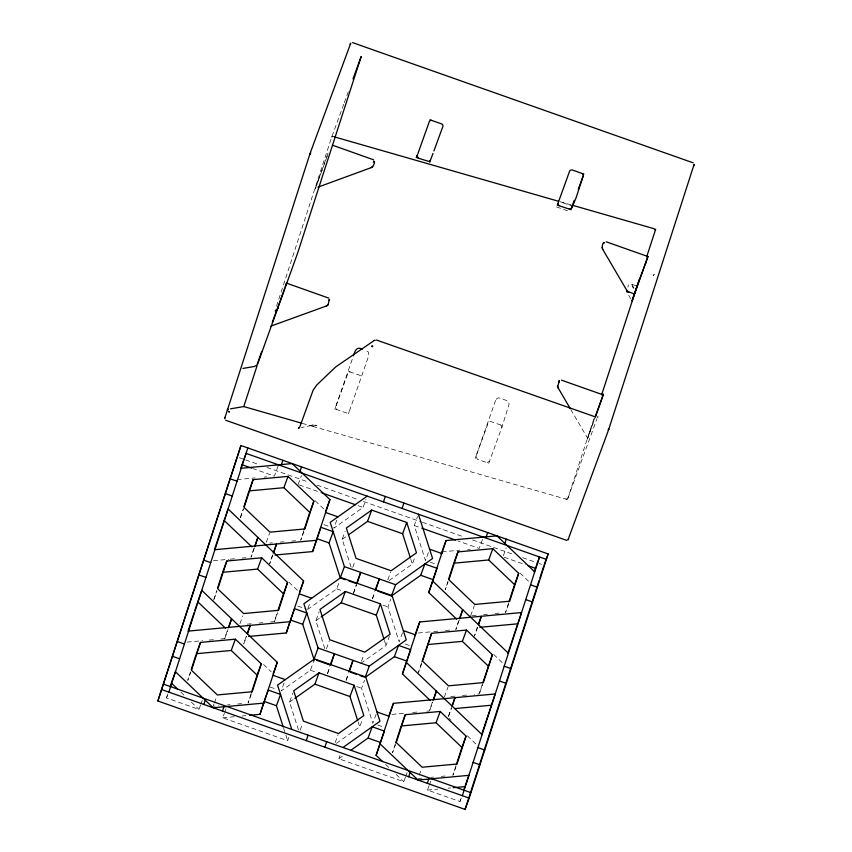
<?xml version="1.0" encoding="UTF-8"?>
<svg xmlns="http://www.w3.org/2000/svg" width="852" height="852" viewBox="0 0 852 852"><rect width="100%" height="100%" fill="white"/><g stroke="black" fill="none" stroke-linecap="round" stroke-linejoin="round"><path stroke-width="0.64" stroke-dasharray="4.26 3.19" d="M352.174 359.469L335.667 407.011L336.572 409.461L346.796 413.071L349.416 411.09L368.352 356.892L368.841 354.432L368.181 351.833L364.262 350.278M495.576 400.387L475.97 456.534L477.429 459.281L488.75 463.275L501.828 427.523L509.145 403.954L507.952 400.994L498.91 397.799L496.854 398.566L495.534 400.493M328.052 153.083L315.56 188.047L327.86 154.5M570.808 409.567L587.635 438.216L594.749 417.959M627.881 287.135L628.414 284.919M567.464 499.549L313.121 426.479L313.525 425.052L301.448 427.534M589.467 432.497L590.447 429.717M200.603 704.892L198.953 709.407L166.491 697.948L168.1 692.985M190.475 671.877L187.738 680.365L190.646 672.537M213.66 600.181L216.802 590.489M240.381 517.579L243.118 509.091M220.806 639L224.694 638.649L227.463 630.097M253.779 548.709L251.02 557.251L254.737 547.091M246.079 636.668L243.715 643.995L246.622 636.188M272.406 555.28L269.637 563.822L272.938 554.79M251.233 693.315L248.092 703.017L251.819 692.857M270.542 621.981L274.419 621.619L277.55 611.928M303.876 530.54L300.735 540.232L304.462 530.072M348.447 413.752L349.086 411.75M327.498 673.538L329.852 666.275M353.431 593.365L356.168 584.877M346.114 680.109L348.468 672.846M372.441 598.722L374.795 591.448M395.275 744.158L392.538 752.646L395.445 744.818M421.602 662.76L418.46 672.462L421.772 663.431M447.918 581.373L445.181 589.861L448.088 582.033M432.262 702.378L429.493 710.93L424.307 711.409M458.578 620.991L455.82 629.532L459.537 619.372M448.514 716.276L451.709 706.691M456.033 765.597L452.891 775.299L456.203 766.267M482.349 684.209L479.218 693.901L474.053 694.38M508.676 602.811L505.534 612.513L509.262 602.353M429.163 785.555L427.512 790.07L459.973 801.53L461.177 797.802M276.495 306.23L331.556 137.534L343.867 103.891M315.56 188.004L315.219 189.027L315.964 187.014M565.76 499.006A2.418 1.427 15.1 0 0 567.901 498.196L593.812 418.811M344.325 102.645L348.425 91.42M166.491 697.948L168.142 693.432M240.402 517.665L243.704 508.633M214.076 599.052L216.972 591.15M278.103 465.969L274.387 476.14L253.161 468.643M224.694 638.649L228.006 629.617M201.019 703.763L202.254 700.376M266.271 542.319L269.573 533.288M239.945 623.717L242.841 615.815M214.033 703.976L213.213 706.233L218.378 705.754M214.448 702.847L216.93 696.073M298.147 484.522L301.459 475.491M335.837 406.297L347.946 373.208A2.396 2.002 17.9 0 1 350.289 371.983L359.949 375.317A2.396 2.002 17.9 0 1 361.525 378M288.871 737.321L287.635 740.707L222.713 717.789L224.364 713.273M224.779 712.144L226.014 708.757M274.419 621.619L277.72 612.588M336.732 520.231L333.835 528.144L363.069 507.43L365.955 499.528M307.934 608.403L310.405 601.629M284.089 683.016L281.192 690.919L310.426 670.215L313.323 662.313M351.109 567.134L342.195 539.337L345.092 531.424M324.793 648.532L315.868 620.725L319.18 611.693M298.466 729.919L289.552 702.112L292.854 693.081M307.519 609.531L336.742 588.828L339.224 582.054M352.749 567.411L355.231 560.637M326.433 648.798L329.319 640.896M300.106 730.196L302.588 723.423M353.452 593.45L356.754 584.408M327.541 673.708L330.022 666.935M372.484 598.892L374.965 592.108M346.157 680.279L348.638 673.506M387.83 579.786L390.717 571.884M361.504 661.184L363.985 654.411M428.386 552.586L425.489 560.488L414.264 525.503L417.576 516.472M335.187 742.571L338.074 734.669M402.474 632.844L399.173 641.875L387.948 606.89L390.834 598.988M376.147 714.232L372.846 723.273L361.621 688.288L364.518 680.386M405.403 777.173L403.752 781.689L338.83 758.77L340.065 755.383M389.108 580.553L412.347 564.088L415.243 556.186M360.684 663.442L386.031 645.486L389.332 636.455M336.465 743.338L359.704 726.873L362.601 718.971M476.14 455.82L488.249 422.73A2.396 2.002 17.9 0 1 491.199 421.644L502.52 425.638M482.488 539.38L479.186 548.411L457.961 540.924M429.909 709.801L432.805 701.888M405.818 776.044L407.054 772.657M470.655 615.73L474.372 605.57M444.329 697.128L448.056 686.957M419.248 775.128L421.314 769.484M503.362 555.674L506.258 547.772M477.738 627.072L474.436 636.103L477.205 627.562L479.793 627.317M448.525 716.362L451.422 708.459M429.578 784.426L430.814 781.039M479.633 692.772L482.52 684.87M587.294 439.195L594.994 418.151M567.901 498.196L597.018 418.62M459.973 801.53L461.209 798.143M317.668 181.487L318.371 179.548M588.029 437.183L587.635 438.216M335.667 407.011L334.868 408.96L336.572 409.461M475.171 458.482L475.97 456.534M489.389 461.273L487.099 462.593M342.195 539.337L347.478 535.588M315.868 620.725L320.096 617.732M289.552 702.112L293.78 699.119M338.83 758.77L343.164 755.703M312.365 425.649L310.724 425.723L313.121 426.479M237.112 479.58L255.11 477.919M264.109 477.088L266.676 476.843M269.733 543.097L272.31 542.852M280.063 542.138L283.94 541.787M291.693 541.063L295.569 540.711M213.383 560.722L228.954 559.285M230.253 559.168L235.45 558.688M241.936 558.092L245.834 557.73M441.911 551.851L459.91 550.19M467.62 549.487L470.187 549.242M247.282 624.133L251.159 623.77M258.912 623.057L262.789 622.695M471.944 615.613L477.109 615.133M483.574 614.537L487.45 614.186M495.204 613.461L499.08 613.11M187.067 642.12L202.638 640.683M209.123 640.086L214.321 639.607M418.183 633.004L432.465 631.694M433.753 631.566L438.95 631.087M445.436 630.491L450.633 630.011M227.42 704.923L230.008 704.689M237.761 703.965L241.638 703.614M450.793 696.531L455.958 696.052M462.423 695.456L467.588 694.976M222.713 717.789L234.279 716.724M241.989 716.01L245.845 715.659M391.867 714.402L406.138 713.081M412.624 712.485L417.821 712.006M418.012 778.515L421.889 778.153M430.931 777.322L433.519 777.088M441.272 776.364L445.149 776.012M427.512 790.07L437.79 789.122M448.077 788.175L450.644 787.94M316.092 425.446L311.949 424.967L313.813 424.594L317.019 425.723M636.093 285.654L631.002 284.206L633.398 288.295M571.191 204.906L559.849 201.647L572.161 206.077M302.226 423.348L309.851 425.542M333.696 136.725L331.992 136.182L331.748 137.204A2.418 1.427 15.1 0 1 333.089 136.693M556.516 206.929L570.094 211.722M239.337 457.694L244.354 459.462M245.61 459.899L259.402 464.777M266.921 467.428L308.307 482.03M317.082 485.129L358.458 499.73M363.474 501.498L421.154 521.861M422.4 522.297L463.786 536.898M472.562 539.998L513.937 554.609M522.713 557.698L537.761 563.012M539.018 563.46L541.521 564.343M299.393 484.958L320.618 492.456M358.074 505.673L363.069 507.43M414.264 525.503L420.515 527.707M504.192 557.24L525.418 564.727M324.048 524.683L328.947 526.408M430.388 562.213L436.501 564.375M336.742 588.828L343.015 591.032M382.931 605.122L387.948 606.89M297.731 606.081L306.294 609.095M405.286 644.037L410.174 645.763M310.426 670.215L316.688 672.43M356.615 686.52L361.621 688.288M270.18 687.031L276.304 689.193M377.745 724.999L383.858 727.15M348.638 371.323L350.289 371.983M520.103 573.162L529.635 582.246M493.681 654.453L502.35 662.707M315.304 500.88L324.836 509.965M449.079 718.417L451.006 720.249M467.365 735.84L476.982 745.021M288.881 582.172L298.509 591.352M385.637 764.425L389.449 768.057M396.127 774.415L403.752 781.689M263.524 664.485L271.224 671.823M180.837 692.143L184.65 695.775M191.327 702.133L198.953 709.407M631.801 284.419L634.239 288.562M628.733 295.218L630.714 298.594M410.728 559.04L412.347 564.088M384.401 640.427L386.031 645.486M358.085 721.814L359.704 726.873M283.62 728.204L287.635 740.707M500.816 425.105A2.396 2.002 17.9 0 1 501.828 427.523M654.123 274.376L653.441 275.558L654.123 274.376"/><path stroke-width="1.28" d="M433.902 150.964L442.88 126.447A2.396 2.002 17.9 0 0 441.304 123.764L431.644 120.43A2.396 2.002 17.9 0 0 429.301 121.655L417.001 156.182L418.481 158.206L428.79 161.443L430.441 160.197L433.008 153.413M270.883 326.124L326.721 305.868L328.02 304.856L329.351 299.542M318.03 187.142L371.078 167.674C373.229 167.418 376.179 160.453 373.485 161.262M224.704 417.459L224.619 418.673L310.117 153.328L350.758 43.164L350.055 44.187M694.029 165.586L694.124 164.351L608.616 429.717L567.975 539.88L568.678 538.858M559.263 380.652L557.655 387.042L570.126 408.417M604.579 242.82C603.024 240.509 601.32 247.932 602.758 249.434L627.328 291.267L634.516 294.068M582.172 173.552A2.396 2.002 17.9 0 1 583.183 175.97L576.09 197.845L571.021 209.677L557.325 205.14L569.605 171.177A2.396 2.002 17.9 0 1 572.555 170.091L583.865 174.085M595.452 416.926L603.216 394.902L561.457 380.162M606.198 241.808L647.957 256.548L632.035 300.841L634.069 294.558M278.029 308.52L278.316 307.487M286.368 283.194L285.069 287.23M645.816 263.204L646.093 262.341M157.865 700.983L240.967 445.511L548.166 553.938L469.196 798.111L465.064 809.4L157.865 700.983L240.967 445.511M170.102 686.776L171.305 683.059L177.983 689.417M188.058 631.257L194.043 612.758M194.842 610.298L201.764 590.372L277.283 662.366L259.988 714.349L249.7 715.297M214.374 549.87L228.08 508.985L303.6 580.979L286.315 632.961L248.677 636.433M240.722 468.408L246.058 453.392L546.398 559.391M168.856 692.112L247.825 447.939M191.263 669.448L195.971 654.911M217.579 588.061L222.287 573.513M243.906 506.674L249.008 490.912L283.886 487.695L309.755 512.35L304.27 529.326M200.486 642.408L191.476 670.279L217.345 694.944L252.224 691.728L261.245 663.846L235.376 639.181L200.486 642.408L196.365 653.697L231.243 650.47L257.112 675.135L251.628 692.101M226.813 561.01L217.792 588.892L243.661 613.557L278.551 610.33L287.571 582.459L261.702 557.794L226.813 561.01L222.681 572.299L257.57 569.083L283.439 593.748L277.944 610.714M253.129 479.623L244.119 507.504L269.988 532.159L304.867 528.943L313.887 501.061L288.019 476.406L253.129 479.623L249.412 489.783M203.894 704.476L205.268 700.206M228.826 627.36L231.595 618.808L228.283 627.839M255.153 545.962L257.911 537.42L254.61 546.452M281.469 464.574L282.853 460.304M222.51 711.047L223.895 706.777M247.453 633.931L250.211 625.379L247.314 633.281M273.769 552.533L276.527 543.991L273.226 553.023M300.096 471.145L301.47 466.875M429.791 162.2L430.441 160.197M259.988 714.349L264.173 701.398L276.41 705.722L283.226 726.958M286.315 632.961L290.5 620.011L302.726 624.324L313.951 659.31L318.084 648.021L303.876 603.738L340.875 577.539L392.08 595.601L406.276 639.884L369.289 666.094L365.157 677.383L394.38 656.679L398.512 645.39L410.749 649.703L402.432 673.943L430.335 700.546M274.994 555.046L312.631 551.563L320.948 527.335L333.185 531.648L329.053 542.937L340.278 577.922L344.41 566.633L330.203 522.351L367.201 496.141M312.631 551.563L329.926 499.581L292.161 463.584L241.244 468.28M306.294 740.612L308.051 735.159M330.853 664.677L334.378 653.772L330.246 665.061L316.454 660.193M357.169 583.279L360.694 572.384L356.562 583.673M383.496 501.892L385.253 496.439M324.91 747.183L326.667 741.73M349.469 671.248L352.994 660.343L348.862 671.632M375.785 589.85L379.31 578.955L375.178 590.244M402.112 508.463L403.869 503.01M382.782 761.699L376.105 755.33L384.422 731.091L372.196 726.777L368.064 738.066L350.736 750.335M388.501 716.99L393.4 703.347L495.236 693.954L481.54 734.839M414.828 635.603L419.716 621.96L521.562 612.556L507.856 653.441M456.661 619.159L428.748 592.555L437.065 568.316L424.839 563.992L420.707 575.281L391.473 595.995L377.692 591.128M441.144 554.205L446.043 540.562L496.961 535.865L534.726 571.862M376.105 755.33L393.4 703.347M402.432 673.943L419.716 621.96M428.748 592.555L446.043 540.562M395.669 742.944L401.164 725.979L436.043 722.752L461.912 747.417L456.427 764.382M421.996 661.557L431.613 633.292L466.502 630.075L492.371 654.73L483.35 682.612L448.461 685.828L422.592 661.173L431.613 633.292M448.706 578.945L453.413 564.407M405.286 714.679L396.276 742.561L422.145 767.226L457.023 764.01L466.044 736.128L440.175 711.463L405.286 714.679L401.569 724.85M457.929 551.904L448.919 579.775L474.788 604.441L509.666 601.224L518.687 573.343L492.818 548.677L457.929 551.904L453.807 563.193L488.686 559.966L514.555 584.632L509.07 601.597M408.694 776.758L410.068 772.487M433.625 699.63L436.394 691.089L433.082 700.12M459.952 618.243L462.711 609.702L459.409 618.733M486.268 536.856L487.653 532.575M427.31 783.329L428.694 779.058M452.252 706.202L455.011 697.66L452.114 705.562M478.568 624.814L481.337 616.273L478.441 624.175M504.895 543.427L506.269 539.146M482.743 682.995L492.371 654.73M463.584 790.358L468.919 775.341L418.002 780.038L380.237 744.041M534.204 571.98L539.54 556.963L462.338 795.693M465.064 809.4L539.124 580.404M539.944 577.88L543.619 566.495M634.729 293.503L637.168 285.952M230.413 408.853L243.757 406.553L256.974 366.051M242.948 368.415L254.311 366.498L256.931 365.157L261.702 351.557M571.607 207.856L572.459 205.268L653.388 228.517A2.396 1.416 15.1 0 1 655.294 230.157L655.699 229.177M601.618 394.87L639.628 278.402M646.625 256.985L655.252 230.53M595.197 416.734L603.514 394.018M284.664 288.487L284.174 289.936M353.463 355.774C354.464 351.972 356.882 345.326 361.993 349.48M634.41 293.567L634.91 292.13M627.083 290.457L626.752 291.842L629.021 292.438M310.533 153.072L310.075 154.372L310.629 152.806M283.759 291.096L272.352 322.269M352.984 78.959L361.195 56.53L297.625 253.087L257.602 364.145M171.721 681.919L175.437 671.759L213.202 707.756L264.12 703.06M283.886 487.695L288.019 476.406M257.57 569.083L261.702 557.794M231.243 650.47L235.376 639.181M309.755 512.35L313.887 501.061M283.439 593.748L287.571 582.459M257.112 675.135L261.245 663.846M325.794 510.87L329.926 499.581M299.467 592.268L303.6 580.979M290.915 618.882L294.632 608.722L306.858 613.035L302.726 624.324M273.151 673.655L277.283 662.366M264.589 700.269L268.305 690.109L280.542 694.433L276.41 705.722M313.728 661.184L314.558 658.926L365.753 676.999L379.96 721.271L342.962 747.481M348.532 534.843L367.542 521.381L371.674 510.082L406.745 522.468L416.479 552.799L391.132 570.755L356.061 558.379L346.327 528.038L371.674 510.082M321.151 616.986L341.215 602.769L345.348 591.48L380.429 603.855L390.152 634.197L364.816 652.142L329.735 639.767L320.001 609.436L345.348 591.48M294.835 698.374L314.899 684.156L319.031 672.867L354.102 685.253L363.836 715.584L338.489 733.54L303.418 721.154L293.684 690.823L319.031 672.867M410.323 557.772L402.613 533.757L406.745 522.468M383.996 639.16L376.296 615.144L380.429 603.855M357.68 720.558L349.97 696.542L354.102 685.253M391.473 595.995L395.605 584.696L432.603 558.486L418.396 514.214M572.161 206.077L574.248 200.38M578.263 189.4L583.183 175.97M488.686 559.966L492.818 548.677M427.48 644.581L462.37 641.364L466.502 630.075M436.043 722.752L440.175 711.463M514.555 584.632L518.687 573.343M461.912 747.417L466.044 736.128M544.034 565.227L548.166 553.938M634.484 293.301L647.957 256.548M417.011 155.469L416.213 157.407L417.927 157.908M373.73 340.853L335.763 366.871L316.848 384.923L313.131 390.173L299.584 427.512L298.413 428.141L299.02 427.949M275.281 310.969L276.41 309.478M571.383 208.303L569.349 209.06M374.379 161.475L373.336 162.168M372.761 166.502L371.078 167.674M329.639 299.819L328.595 300.149M328.02 304.856L326.337 306.028M314.558 658.926L277.56 685.136L291.767 729.408M597.912 416.884L597.401 417.129M214.917 549.678L316.763 540.274M188.601 631.066L290.436 621.672M479.793 627.317L517.43 623.845M454.776 708.598L491.114 705.243M453.221 787.695L464.787 786.63M566.846 540.413L225.61 420.228M376.36 339.98L595.197 416.841M352.504 42.6L693.123 162.817M334.303 136.852L558.582 201.285M243.757 406.553L300.958 422.986M332.365 145.16L373.634 159.814M286.4 283.088L328.893 298.168M241.925 464.681L251.915 468.206M321.875 492.893L355.582 504.789M421.761 528.144L455.469 540.04M527.92 565.611L535.407 568.252M367.542 521.381L402.613 533.757M230.2 478.813L237.058 481.231M325.741 512.531L337.967 516.845M429.621 549.199L441.858 553.512M530.54 584.813L537.399 587.23M225.407 493.606L232.266 496.034M525.748 599.606L532.606 602.034M316.816 538.624L329.053 542.937M420.707 575.281L432.933 579.605M344.41 566.633L395.605 584.696M341.524 578.359L345.284 579.69M349.043 581.011L355.316 583.226M341.215 602.769L376.296 615.144M203.873 560.201L210.732 562.629M299.414 593.919L311.651 598.242M403.294 630.587L415.531 634.9M504.214 666.2L511.072 668.628M199.091 575.004L205.95 577.422M499.432 681.004L506.29 683.421M394.38 656.679L406.617 660.992M318.084 648.021L369.289 666.094M350.119 672.079L356.381 674.283M360.14 675.615L363.9 676.935M314.899 684.156L349.97 696.542M177.557 641.599L184.415 644.016M273.098 675.317L285.324 679.63M376.978 711.974L389.215 716.298M477.897 747.598L484.756 750.016M172.764 656.391L179.623 658.82M473.105 762.391L479.964 764.808M368.064 738.066L380.29 742.38M163.765 684.241L470.964 792.658M161.997 689.694L469.196 798.111M429.983 119.77L431.644 120.43M559.04 205.641L557.847 203.82M432.88 581.256L508.399 653.25M462.37 641.364L488.239 666.019M406.564 662.654L482.083 734.648M223.948 520.274L251.862 546.877M197.632 601.661L225.535 628.265M602.758 249.434L602.172 247.474M558.017 387.788L557.432 385.828M559.423 381.984L559.061 380.791M603.802 242.437L603.866 242.969M371.909 346.178C372.292 347.861 373.549 344.943 371.909 346.178M227.452 409.929C227.377 411.963 228.709 407.469 227.452 409.929M608.711 429.206C607.87 431.836 608.498 427.906 608.711 429.206M229.358 411.867L228.741 411.74L229.358 411.867M374.347 340.48L374.88 340.353L374.347 340.48"/></g></svg>
